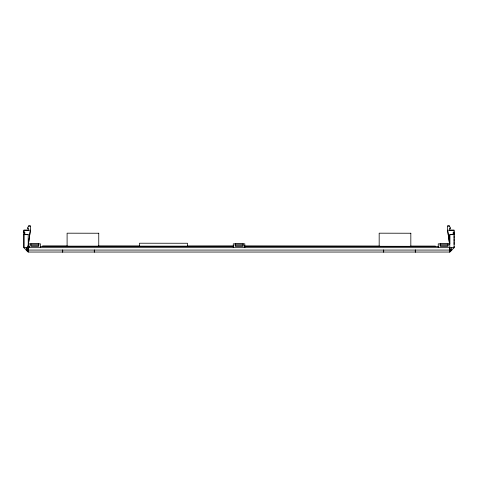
<?xml version="1.0" encoding="UTF-8"?>
<svg xmlns="http://www.w3.org/2000/svg" width="478" height="478" viewBox="0 0 478 478"><rect width="100%" height="100%" fill="white"/><g stroke="black" fill="none" stroke-linecap="round" stroke-linejoin="round"><path stroke-width="0.72" d="M23.9 231.233L23.9 247.706L28.214 252.043L449.78 252.043L454.1 247.741L454.1 230.199L449.78 230.199M28.22 230.199L23.9 230.199L30.377 230.199L27.939 247.467M23.9 233.103L24.922 232.971L23.9 231.926M28.214 246.373L28.214 247.706L23.9 247.706L23.9 234.656L28.22 234.65L28.214 252.043L26.224 250.066L451.776 250.066L449.78 251.978L449.78 247.67L28.22 247.67M28.937 247.67L28.937 243.852L40.481 243.852L40.481 247.64M42.536 246.666L42.536 246.098L67.153 246.098M67.099 246.194L67.099 233.186L98.755 233.24M94.327 251.978L94.327 250.066L94.327 252.043M98.755 246.194L98.755 233.186M233.27 247.67L233.27 243.852L244.814 243.852L244.814 247.64M379.174 246.194L379.174 233.186L410.829 233.24M383.673 251.978L383.673 250.066L383.673 252.043M410.829 246.194L410.829 233.186M435.321 246.666L435.321 246.104L410.686 246.104M435.464 246.337L244.216 246.134M438.242 247.67L438.242 243.852L449.78 243.852M449.78 230.271L449.78 228.155L450.503 228.155L449.422 225.957L447.623 225.957L447.623 230.318L449.553 244.001M449.786 244.007L449.786 234.65L454.1 234.65L449.786 234.656L449.78 250.406M451.943 247.741L449.78 249.994M27.939 247.598L30.377 230.33L30.377 225.957L28.578 225.957L27.497 228.203L28.22 228.203L28.22 230.318M453.078 233.103L454.1 231.926L453.078 233.103L454.1 233.103M449.78 251.786L451.776 250.066L449.78 250.58L449.78 252.043M449.78 251.47L451.776 250.066L449.78 251.064M30.377 226.004L28.578 225.957M27.497 228.155L28.22 228.155M449.78 228.203L450.503 228.155M23.9 232.971L24.922 232.971M453.078 232.971L454.1 232.971L454.1 235.176M23.9 234.656L28.22 234.656M30.849 244.067L38.766 244.067M235.188 244.067L243.099 244.067M440.154 244.067L448.065 244.067M30.849 245.871L38.766 245.871M235.188 245.871L243.099 245.871M440.154 245.871L448.065 245.871M98.486 246.098L139.516 246.134L139.516 243.224L187.484 243.26L187.484 246.134L233.766 246.098M244.216 246.098L379.335 246.104M42.536 246.134L233.766 246.134M28.142 246.373L29.708 246.373M40.158 246.373L233.401 246.373M244.599 246.373L438.589 246.373M449.78 247.712L454.1 247.741L454.1 246.373M28.214 251.064L26.224 250.066L28.214 251.786M28.214 251.47L26.224 250.066L28.214 250.58L28.22 247.604M24.922 233.103L23.9 232.057L23.9 230.199M449.553 243.87L447.623 230.199L454.1 230.199M454.1 236.09L454.1 238.295M454.1 239.203L454.1 241.408M454.1 242.322L454.1 244.527M449.422 225.957L447.623 225.957M448.065 243.852L448.065 246.152L440.154 246.152L440.154 243.852M243.099 243.852L243.099 246.152L235.188 246.152L235.188 243.852M38.766 243.852L38.766 246.152L30.849 246.152L30.849 243.852M62.678 250.066L62.678 252.043L62.678 250.066M415.322 250.048L415.322 252.043L415.322 250.018M28.214 250.066L26.057 247.741L28.214 250.036"/></g></svg>
